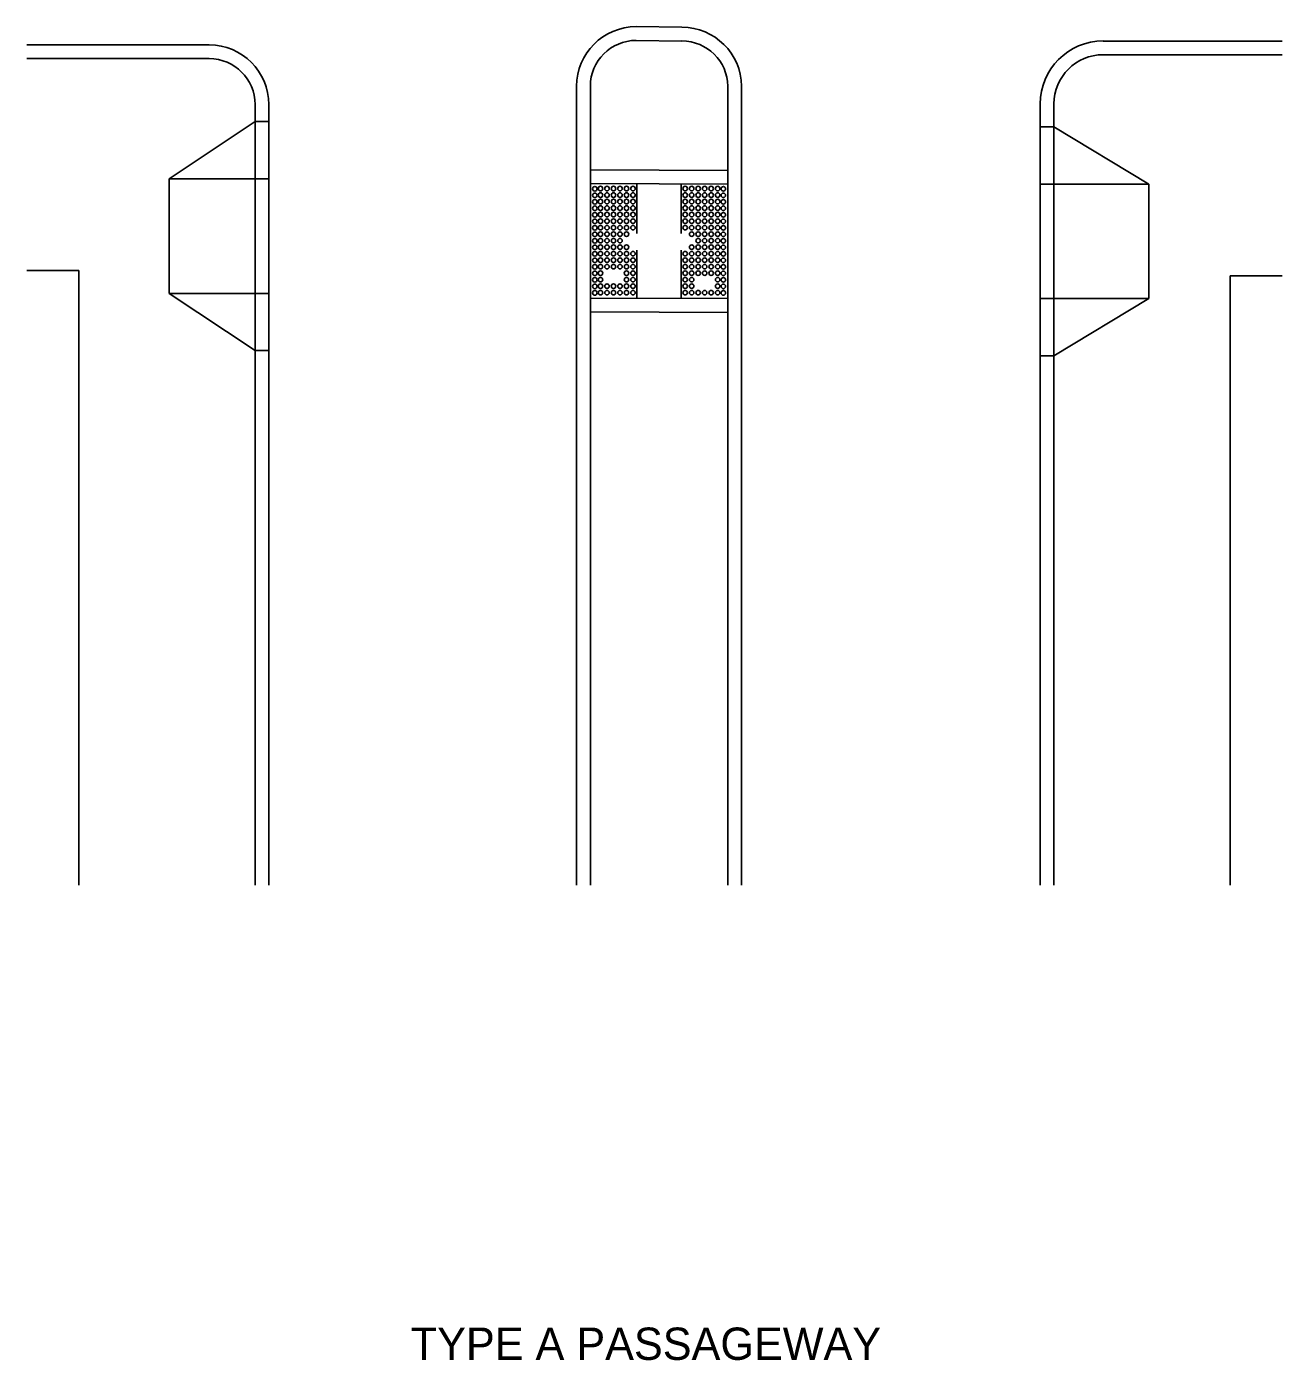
# Model space of a CAD drawing. Extents: x -218 to 9, y 108 to 245.
# Drawn here: x -217.76 to -172.07, y 158.81 to 207.35 of the extents above; entities that cross this region are included whole.
import ezdxf

# ---------------------------------------------------------------- set-up
doc = ezdxf.new("R2010")
doc.units = 0
doc.layers.add('mc_ISLAND', color=7, linetype='Continuous')
doc.layers.add('mc_MISC-CONST-anno', color=7, linetype='Continuous')

msp = doc.modelspace()

# ---------------------------------------------------------------- linework, layer by layer
at = {"layer": 'mc_ISLAND'}
for p, q in [((-195.581, 207.347), (-193.914, 207.325)), ((-195.581, 206.847), (-193.914, 206.825)), ((-178.586, 206.825), (-172.066, 206.825)), ((-211.117, 206.683), (-217.762, 206.683)), ((-178.586, 206.325), (-172.066, 206.325)), ((-211.117, 206.183), (-217.762, 206.183)), ((-197.747, 201.638), (-197.747, 205.18)), ((-197.247, 201.638), (-197.247, 205.18)), ((-192.247, 201.617), (-192.247, 205.18)), ((-191.747, 201.617), (-191.747, 205.18)), ((-209.45, 176.104), (-209.45, 204.516)), ((-208.95, 176.104), (-208.95, 204.516)), ((-180.878, 176.104), (-180.878, 204.534)), ((-180.378, 176.104), (-180.378, 204.534)), ((-212.576, 201.808), (-209.45, 203.891)), ((-208.95, 203.891), (-209.45, 203.891)), ((-180.878, 203.7), (-180.378, 203.7)), ((-176.919, 201.617), (-180.378, 203.7)), ((-197.247, 202.138), (-192.247, 202.117)), ((-208.95, 201.808), (-212.576, 201.808)), ((-212.576, 197.641), (-212.576, 201.808)), ((-197.747, 176.104), (-197.747, 201.638)), ((-197.247, 201.638), (-192.247, 201.617)), ((-197.247, 176.104), (-197.247, 201.638)), ((-195.554, 199.825), (-195.554, 201.617)), ((-193.941, 199.825), (-193.941, 201.617)), ((-192.247, 176.104), (-192.247, 201.617)), ((-191.747, 176.104), (-191.747, 201.617)), ((-180.878, 201.617), (-176.919, 201.617)), ((-176.919, 197.45), (-176.919, 201.617)), ((-195.554, 197.45), (-195.554, 199.213)), ((-193.941, 197.45), (-193.941, 199.213)), ((-217.762, 198.472), (-215.867, 198.472)), ((-215.867, 176.104), (-215.867, 198.472)), ((-173.961, 176.104), (-173.961, 198.281)), ((-173.961, 198.281), (-172.066, 198.281)), ((-208.95, 197.641), (-212.576, 197.641)), ((-212.576, 197.641), (-209.45, 195.557)), ((-197.247, 197.471), (-192.247, 197.45)), ((-180.878, 197.45), (-176.919, 197.45)), ((-176.919, 197.45), (-180.378, 195.366)), ((-197.247, 196.971), (-192.247, 196.95)), ((-208.95, 195.557), (-209.45, 195.557)), ((-180.878, 195.366), (-180.378, 195.366))]:
    msp.add_line(p, q, dxfattribs=at)
for centre in [(-197.087, 201.447), (-196.881, 201.454), (-196.644, 201.454), (-196.407, 201.454), (-196.171, 201.454), (-195.934, 201.454), (-195.697, 201.454), (-193.798, 201.454), (-193.561, 201.454), (-193.324, 201.454), (-193.087, 201.454), (-192.851, 201.454), (-192.614, 201.454), (-192.408, 201.447), (-197.087, 201.21), (-197.087, 200.973), (-196.881, 201.217), (-196.881, 200.98), (-196.644, 201.217), (-196.644, 200.98), (-196.407, 201.217), (-196.407, 200.98), (-196.171, 201.217), (-196.171, 200.98), (-195.934, 201.217), (-195.934, 200.98), (-195.697, 201.217), (-195.697, 200.98), (-193.798, 201.217), (-193.798, 200.98), (-193.561, 201.217), (-193.561, 200.98), (-193.324, 201.217), (-193.324, 200.98), (-193.087, 201.217), (-193.087, 200.98), (-192.851, 201.217), (-192.851, 200.98), (-192.614, 201.217), (-192.614, 200.98), (-192.408, 201.21), (-192.408, 200.973), (-197.087, 200.737), (-197.087, 200.5), (-196.881, 200.744), (-196.881, 200.507), (-196.644, 200.744), (-196.644, 200.507), (-196.407, 200.744), (-196.407, 200.507), (-196.171, 200.744), (-196.171, 200.507), (-195.934, 200.744), (-195.934, 200.507), (-195.697, 200.744), (-195.697, 200.507), (-193.798, 200.744), (-193.798, 200.507), (-193.561, 200.744), (-193.561, 200.507), (-193.324, 200.744), (-193.324, 200.507), (-193.087, 200.744), (-193.087, 200.507), (-192.851, 200.744), (-192.851, 200.507), (-192.614, 200.744), (-192.614, 200.507), (-192.408, 200.737), (-192.408, 200.5), (-197.087, 200.263), (-197.087, 200.026), (-196.881, 200.27), (-196.881, 200.033), (-196.644, 200.27), (-196.644, 200.033), (-196.407, 200.27), (-196.407, 200.033), (-196.171, 200.27), (-196.171, 200.033), (-195.934, 200.27), (-195.934, 200.033), (-195.697, 200.27), (-195.697, 200.033), (-193.798, 200.27), (-193.798, 200.033), (-193.561, 200.27), (-193.561, 200.033), (-193.324, 200.27), (-193.324, 200.033), (-193.087, 200.27), (-193.087, 200.033), (-192.851, 200.27), (-192.851, 200.033), (-192.614, 200.27), (-192.614, 200.033), (-192.408, 200.263), (-192.408, 200.026), (-197.087, 199.789), (-197.087, 199.553), (-196.881, 199.796), (-196.881, 199.56), (-196.644, 199.796), (-196.644, 199.56), (-196.407, 199.796), (-196.407, 199.56), (-196.171, 199.796), (-196.171, 199.56), (-195.934, 199.796), (-193.561, 199.796), (-193.324, 199.796), (-193.324, 199.56), (-193.087, 199.796), (-193.087, 199.56), (-192.851, 199.796), (-192.851, 199.56), (-192.614, 199.796), (-192.614, 199.56), (-192.408, 199.789), (-192.408, 199.553), (-197.087, 199.316), (-197.087, 199.079), (-196.881, 199.323), (-196.881, 199.086), (-196.644, 199.323), (-196.644, 199.086), (-196.407, 199.323), (-196.407, 199.086), (-196.171, 199.323), (-196.171, 199.086), (-195.934, 199.323), (-195.934, 199.086), (-195.697, 199.086), (-193.798, 199.086), (-193.561, 199.323), (-193.561, 199.086), (-193.324, 199.323), (-193.324, 199.086), (-193.087, 199.323), (-193.087, 199.086), (-192.851, 199.323), (-192.851, 199.086), (-192.614, 199.323), (-192.614, 199.086), (-192.408, 199.316), (-192.408, 199.079), (-197.087, 198.842), (-197.087, 198.605), (-196.881, 198.849), (-196.881, 198.613), (-196.644, 198.849), (-196.644, 198.613), (-196.407, 198.849), (-196.407, 198.613), (-196.171, 198.849), (-196.171, 198.613), (-195.934, 198.849), (-195.934, 198.613), (-195.697, 198.849), (-195.697, 198.613), (-193.798, 198.849), (-193.798, 198.613), (-193.561, 198.849), (-193.561, 198.613), (-193.324, 198.849), (-193.324, 198.613), (-193.087, 198.849), (-193.087, 198.613), (-192.851, 198.849), (-192.851, 198.613), (-192.614, 198.849), (-192.614, 198.613), (-192.408, 198.842), (-192.408, 198.605), (-197.087, 198.369), (-197.087, 198.132), (-196.881, 198.376), (-196.881, 198.139), (-195.934, 198.376), (-195.934, 198.139), (-195.697, 198.376), (-195.697, 198.139), (-193.798, 198.376), (-193.798, 198.139), (-193.561, 198.376), (-193.561, 198.139), (-193.324, 198.376), (-193.087, 198.376), (-192.851, 198.376), (-192.614, 198.376), (-192.614, 198.139), (-192.408, 198.369), (-192.408, 198.132), (-197.087, 197.895), (-197.087, 197.658), (-196.881, 197.902), (-196.881, 197.665), (-196.644, 197.902), (-196.644, 197.665), (-196.407, 197.902), (-196.407, 197.665), (-196.171, 197.902), (-196.171, 197.665), (-195.934, 197.902), (-195.934, 197.665), (-195.697, 197.902), (-195.697, 197.665), (-193.798, 197.902), (-193.798, 197.665), (-193.561, 197.902), (-193.561, 197.665), (-193.324, 197.665), (-193.087, 197.665), (-192.851, 197.665), (-192.614, 197.902), (-192.614, 197.665), (-192.408, 197.895), (-192.408, 197.658)]:
    msp.add_circle(centre, 0.0834, dxfattribs=at)
for centre, radius, start, end in [((-195.581, 205.18), 2.167, 90, 180), ((-193.914, 205.159), 2.167, 0.5617, 90), ((-195.581, 205.18), 1.667, 90, 180), ((-193.914, 205.159), 1.667, 0.7302, 90), ((-178.586, 204.534), 2.292, 90, 180), ((-211.117, 204.516), 2.167, 0, 90), ((-178.586, 204.534), 1.792, 90, 180), ((-211.117, 204.516), 1.667, 0, 90)]:
    msp.add_arc(centre, radius, start, end, dxfattribs=at)

# ---------------------------------------------------------------- texts
at = {"layer": 'mc_MISC-CONST-anno'}
msp.add_text('TYPE A PASSAGEWAY', height=1.17522, dxfattribs=at).set_placement((-203.784, 158.826))

doc.saveas('drawing.dxf')
